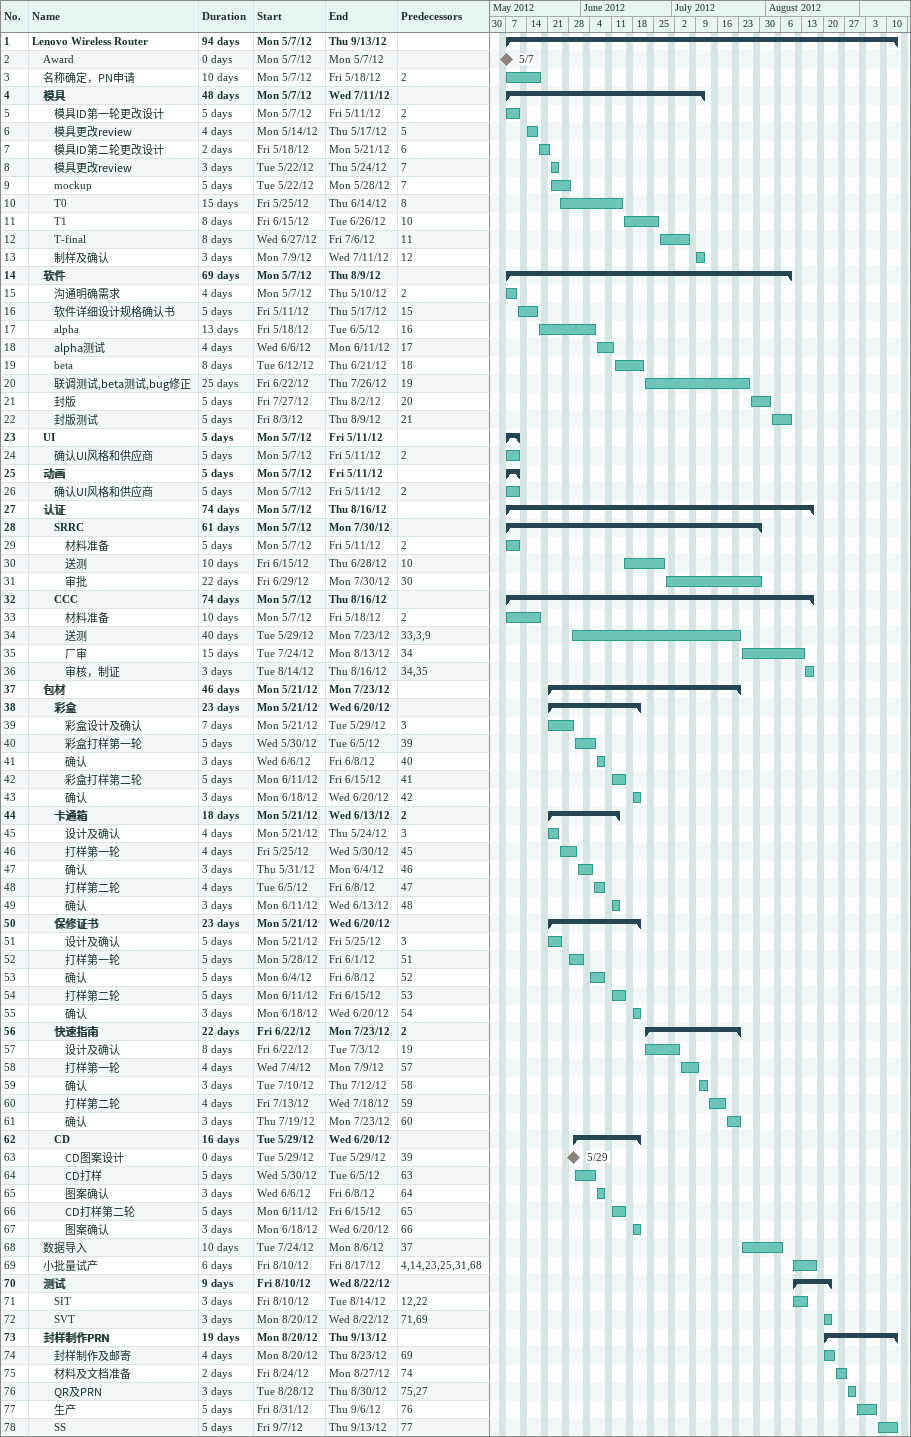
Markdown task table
| ID | Level | Task | Duration | Start | Finish | Predecessors |
|---|---|---|---|---|---|---|
| 1 | 1 | **Lenovo Wireless Router** | 94d | 2012-05-07 | 2012-09-13 |  |
| 2 | 2 | Award | 0d | 2012-05-07 | 2012-05-07 |  |
| 3 | 2 | 名称确定，PN申请 | 10d | 2012-05-07 | 2012-05-18 | 2 |
| 4 | 2 | **模具** | 48d | 2012-05-07 | 2012-07-11 |  |
| 5 | 3 | 模具ID第一轮更改设计 | 5d | 2012-05-07 | 2012-05-11 | 2 |
| 6 | 3 | 模具更改review | 4d | 2012-05-14 | 2012-05-17 | 5 |
| 7 | 3 | 模具ID第二轮更改设计 | 2d | 2012-05-18 | 2012-05-21 | 6 |
| 8 | 3 | 模具更改review | 3d | 2012-05-22 | 2012-05-24 | 7 |
| 9 | 3 | mockup | 5d | 2012-05-22 | 2012-05-28 | 7 |
| 10 | 3 | T0 | 15d | 2012-05-25 | 2012-06-14 | 8 |
| 11 | 3 | T1 | 8d | 2012-06-15 | 2012-06-26 | 10 |
| 12 | 3 | T-final | 8d | 2012-06-27 | 2012-07-06 | 11 |
| 13 | 3 | 制样及确认 | 3d | 2012-07-09 | 2012-07-11 | 12 |
| 14 | 2 | **软件** | 69d | 2012-05-07 | 2012-08-09 |  |
| 15 | 3 | 沟通明确需求 | 4d | 2012-05-07 | 2012-05-10 | 2 |
| 16 | 3 | 软件详细设计规格确认书 | 5d | 2012-05-11 | 2012-05-17 | 15 |
| 17 | 3 | alpha | 13d | 2012-05-18 | 2012-06-05 | 16 |
| 18 | 3 | alpha测试 | 4d | 2012-06-06 | 2012-06-11 | 17 |
| 19 | 3 | beta | 8d | 2012-06-12 | 2012-06-21 | 18 |
| 20 | 3 | 联调测试,beta测试,bug修正 | 25d | 2012-06-22 | 2012-07-26 | 19 |
| 21 | 3 | 封版 | 5d | 2012-07-27 | 2012-08-02 | 20 |
| 22 | 3 | 封版测试 | 5d | 2012-08-03 | 2012-08-09 | 21 |
| 23 | 2 | **UI** | 5d | 2012-05-07 | 2012-05-11 |  |
| 24 | 3 | 确认UI风格和供应商 | 5d | 2012-05-07 | 2012-05-11 | 2 |
| 25 | 2 | **动画** | 5d | 2012-05-07 | 2012-05-11 |  |
| 26 | 3 | 确认UI风格和供应商 | 5d | 2012-05-07 | 2012-05-11 | 2 |
| 27 | 2 | **认证** | 74d | 2012-05-07 | 2012-08-16 |  |
| 28 | 3 | **SRRC** | 61d | 2012-05-07 | 2012-07-30 |  |
| 29 | 4 | 材料准备 | 5d | 2012-05-07 | 2012-05-11 | 2 |
| 30 | 4 | 送测 | 10d | 2012-06-15 | 2012-06-28 | 10 |
| 31 | 4 | 审批 | 22d | 2012-06-29 | 2012-07-30 | 30 |
| 32 | 3 | **CCC** | 74d | 2012-05-07 | 2012-08-16 |  |
| 33 | 4 | 材料准备 | 10d | 2012-05-07 | 2012-05-18 | 2 |
| 34 | 4 | 送测 | 40d | 2012-05-29 | 2012-07-23 | 33, 3, 9 |
| 35 | 4 | 厂审 | 15d | 2012-07-24 | 2012-08-13 | 34 |
| 36 | 4 | 审核，制证 | 3d | 2012-08-14 | 2012-08-16 | 34, 35 |
| 37 | 2 | **包材** | 46d | 2012-05-21 | 2012-07-23 |  |
| 38 | 3 | **彩盒** | 23d | 2012-05-21 | 2012-06-20 |  |
| 39 | 4 | 彩盒设计及确认 | 7d | 2012-05-21 | 2012-05-29 | 3 |
| 40 | 4 | 彩盒打样第一轮 | 5d | 2012-05-30 | 2012-06-05 | 39 |
| 41 | 4 | 确认 | 3d | 2012-06-06 | 2012-06-08 | 40 |
| 42 | 4 | 彩盒打样第二轮 | 5d | 2012-06-11 | 2012-06-15 | 41 |
| 43 | 4 | 确认 | 3d | 2012-06-18 | 2012-06-20 | 42 |
| 44 | 3 | **卡通箱** | 18d | 2012-05-21 | 2012-06-13 | 2 |
| 45 | 4 | 设计及确认 | 4d | 2012-05-21 | 2012-05-24 | 3 |
| 46 | 4 | 打样第一轮 | 4d | 2012-05-25 | 2012-05-30 | 45 |
| 47 | 4 | 确认 | 3d | 2012-05-31 | 2012-06-04 | 46 |
| 48 | 4 | 打样第二轮 | 4d | 2012-06-05 | 2012-06-08 | 47 |
| 49 | 4 | 确认 | 3d | 2012-06-11 | 2012-06-13 | 48 |
| 50 | 3 | **保修证书** | 23d | 2012-05-21 | 2012-06-20 |  |
| 51 | 4 | 设计及确认 | 5d | 2012-05-21 | 2012-05-25 | 3 |
| 52 | 4 | 打样第一轮 | 5d | 2012-05-28 | 2012-06-01 | 51 |
| 53 | 4 | 确认 | 5d | 2012-06-04 | 2012-06-08 | 52 |
| 54 | 4 | 打样第二轮 | 5d | 2012-06-11 | 2012-06-15 | 53 |
| 55 | 4 | 确认 | 3d | 2012-06-18 | 2012-06-20 | 54 |
| 56 | 3 | **快速指南** | 22d | 2012-06-22 | 2012-07-23 | 2 |
| 57 | 4 | 设计及确认 | 8d | 2012-06-22 | 2012-07-03 | 19 |
| 58 | 4 | 打样第一轮 | 4d | 2012-07-04 | 2012-07-09 | 57 |
| 59 | 4 | 确认 | 3d | 2012-07-10 | 2012-07-12 | 58 |
| 60 | 4 | 打样第二轮 | 4d | 2012-07-13 | 2012-07-18 | 59 |
| 61 | 4 | 确认 | 3d | 2012-07-19 | 2012-07-23 | 60 |
| 62 | 3 | **CD** | 16d | 2012-05-29 | 2012-06-20 |  |
| 63 | 4 | CD图案设计 | 0d | 2012-05-29 | 2012-05-29 | 39 |
| 64 | 4 | CD打样 | 5d | 2012-05-30 | 2012-06-05 | 63 |
| 65 | 4 | 图案确认 | 3d | 2012-06-06 | 2012-06-08 | 64 |
| 66 | 4 | CD打样第二轮 | 5d | 2012-06-11 | 2012-06-15 | 65 |
| 67 | 4 | 图案确认 | 3d | 2012-06-18 | 2012-06-20 | 66 |
| 68 | 2 | 数据导入 | 10d | 2012-07-24 | 2012-08-06 | 37 |
| 69 | 2 | 小批量试产 | 6d | 2012-08-10 | 2012-08-17 | 4, 14, 23, 25, 31, 68 |
| 70 | 2 | **测试** | 9d | 2012-08-10 | 2012-08-22 |  |
| 71 | 3 | SIT | 3d | 2012-08-10 | 2012-08-14 | 12, 22 |
| 72 | 3 | SVT | 3d | 2012-08-20 | 2012-08-22 | 71, 69 |
| 73 | 2 | **封样制作PRN** | 19d | 2012-08-20 | 2012-09-13 |  |
| 74 | 3 | 封样制作及邮寄 | 4d | 2012-08-20 | 2012-08-23 | 69 |
| 75 | 3 | 材料及文档准备 | 2d | 2012-08-24 | 2012-08-27 | 74 |
| 76 | 3 | QR及PRN | 3d | 2012-08-28 | 2012-08-30 | 75, 27 |
| 77 | 3 | 生产 | 5d | 2012-08-31 | 2012-09-06 | 76 |
| 78 | 3 | SS | 5d | 2012-09-07 | 2012-09-13 | 77 |
